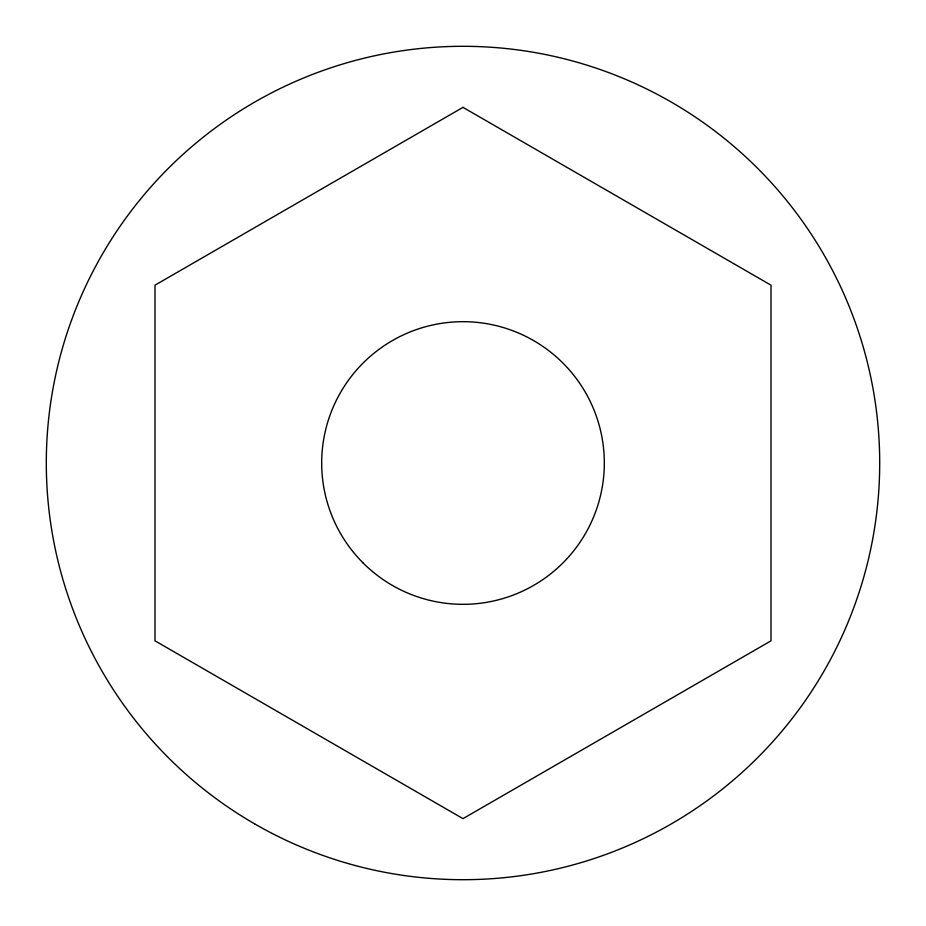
<?xml version="1.0" encoding="UTF-8"?>
<svg xmlns="http://www.w3.org/2000/svg" width="926" height="926" viewBox="0 0 926 926"><rect width="100%" height="100%" fill="white"/><g stroke="black" fill="none" stroke-linecap="round" stroke-linejoin="round"><path stroke-width="1.39" d="M463 107.358L155.001 285.173L155.001 640.827L463 818.642L770.999 640.827L770.999 285.173L463 107.358M363.073 562.927A141.319 141.319 0 0 0 599.504 499.577A141.319 141.319 0 0 0 426.423 326.496A141.319 141.319 0 0 0 363.073 562.927M254.65 823.874A416.7 416.7 0 0 0 879.7 463A416.7 416.7 0 0 0 254.65 102.126A416.7 416.7 0 0 0 254.65 823.874"/></g></svg>
